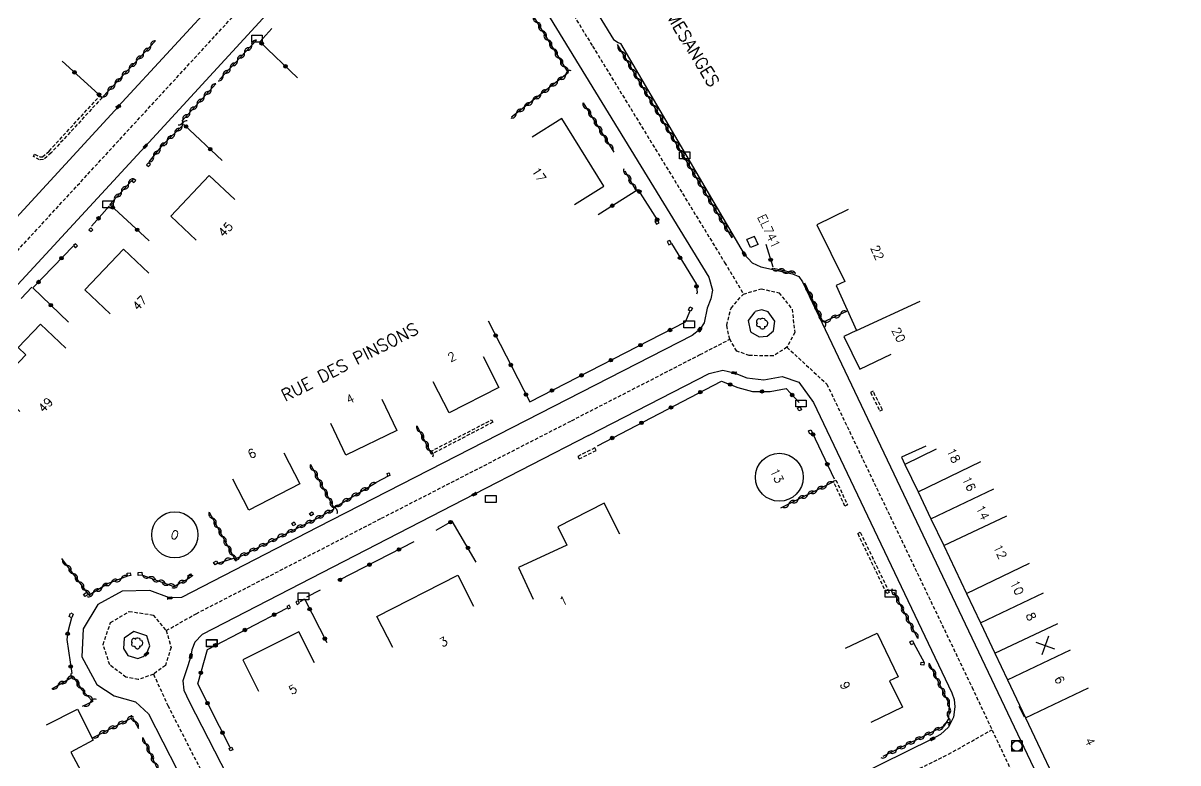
# Model space of a CAD drawing. Header units: millimetres. Extents: x 79999 to 81000, y 146000 to 147001.
# Drawn here: x 80349.1 to 80514.6, y 146310.1 to 146416.1 of the extents above; entities that cross this region are included whole.
import ezdxf
from ezdxf.enums import TextEntityAlignment as Align

# ---------------------------------------------------------------- set-up
doc = ezdxf.new("R2010")
doc.units = ezdxf.units.MM
doc.linetypes.add('DASHED', pattern=[0.75, 0.5, -0.25])
doc.layers.get('0').update_dxf_attribs({"linetype": 'CONTINUOUS'})
for name, color, linetype in [('W0001', 6, 'DASHED'), ('W0008', 7, 'CONTINUOUS'), ('W0100', 7, 'CONTINUOUS'), ('W0105', 7, 'CONTINUOUS'), ('W0112', 1, 'DASHED'), ('W0300', 7, 'CONTINUOUS'), ('W0310', 3, 'CONTINUOUS'), ('W0322', 7, 'CONTINUOUS'), ('W0400', 7, 'CONTINUOUS'), ('W0420', 7, 'CONTINUOUS'), ('W0984', 7, 'CONTINUOUS'), ('W0989', 7, 'CONTINUOUS'), ('W0991', 7, 'CONTINUOUS'), ('W1102', 7, 'CONTINUOUS'), ('W1471', 7, 'CONTINUOUS')]:
    doc.layers.add(name, color=color, linetype=linetype)
doc.styles.get("Standard").update_dxf_attribs({"font": 'romans.shx', "width": 0.85})

# ---------------------------------------------------------------- blocks, each defined once
blk = doc.blocks.new('t310o')
at = {"color": 0, "linetype": 'Continuous'}
for centre, start, end in [((-0.5, 0.38), 216.8699, 323.1304), ((0.5, -0.37), 36.8699, 143.1303)]:
    blk.add_arc(centre, 0.625, start, end, dxfattribs=at)
blk = doc.blocks.new('t322o')
at = {"color": 0, "linetype": 'Continuous'}
for radius in [0.25, 0.15]:
    blk.add_circle((0, 0), radius, dxfattribs=at)
blk = doc.blocks.new('T400')
for p, q in [((-0.15, 0.3), (0.15, 0.3)), ((-0.15, -0.25), (-0.15, 0.3)), ((-0.15, 0.15), (0.15, 0.15)), ((-0.15, 0), (0.15, 0)), ((0.15, 0.3), (0.15, -0.25)), ((-0.15, -0.15), (0.15, -0.15)), ((-0.15, -0.25), (-0.15, -0.3)), ((-0.15, -0.3), (0.15, -0.3)), ((0.15, -0.3), (0.15, -0.25))]:
    blk.add_line(p, q)
blk = doc.blocks.new('T1471')
at = {"color": 0, "linetype": 'Continuous', "flags": 128}
blk.add_lwpolyline([(-0.75, -0.5), (-0.75, 0.5), (0.75, 0.5), (0.75, -0.5), (-0.75, -0.5)], dxfattribs=at)
blk = doc.blocks.new('T300')
for p, q in [((-0.8, 0.51), (-0.86, 0.34)), ((-0.86, 0.34), (-0.86, 0.17)), ((-0.86, 0.17), (-0.74, 0.06)), ((-0.69, 0.63), (-0.8, 0.51)), ((-0.8, -0.06), (-0.74, 0.06)), ((-0.74, 0.06), (-0.69, 0.11)), ((-0.57, 0.69), (-0.69, 0.63)), ((-0.46, 0.69), (-0.57, 0.69)), ((-0.29, 0.63), (-0.46, 0.69)), ((-0.29, 0.63), (-0.17, 0.74)), ((-0.23, 0.57), (-0.29, 0.63)), ((-0.17, 0.74), (-0.06, 0.8)), ((-0.06, 0.8), (0.06, 0.8)), ((0.06, 0.8), (0.23, 0.74)), ((0.23, 0.74), (0.34, 0.63)), ((0.34, 0.63), (0.4, 0.51)), ((0.46, 0.46), (0.34, 0.46)), ((0.4, 0.51), (0.4, 0.46)), ((0.57, 0.4), (0.46, 0.46)), ((0.57, 0.4), (0.69, 0.29)), ((0.69, 0.29), (0.74, 0.17)), ((0.74, 0.06), (0.69, -0.17)), ((0.74, 0.17), (0.74, 0.06)), ((-0.8, -0.17), (-0.8, -0.06)), ((-0.8, -0.23), (-0.8, -0.17)), ((-0.74, -0.34), (-0.8, -0.23)), ((-0.69, -0.4), (-0.74, -0.34)), ((-0.51, -0.46), (-0.69, -0.4)), ((-0.4, -0.46), (-0.51, -0.46)), ((-0.4, -0.46), (-0.34, -0.46)), ((-0.34, -0.46), (-0.34, -0.4)), ((-0.34, -0.51), (-0.34, -0.46)), ((-0.29, -0.63), (-0.34, -0.51)), ((-0.17, -0.74), (-0.29, -0.63)), ((-0.06, -0.8), (-0.17, -0.74)), ((0.06, -0.8), (-0.06, -0.8)), ((0.17, -0.74), (0.06, -0.8)), ((0.23, -0.69), (0.17, -0.74)), ((0.29, -0.46), (0.23, -0.46)), ((0.29, -0.63), (0.23, -0.69)), ((0.46, -0.4), (0.29, -0.46)), ((0.34, -0.51), (0.29, -0.63)), ((0.34, -0.51), (0.34, -0.46)), ((0.57, -0.34), (0.46, -0.4)), ((0.63, -0.29), (0.57, -0.34)), ((0.69, -0.17), (0.63, -0.29))]:
    blk.add_line(p, q)
blk = doc.blocks.new('t991o')
at = {"color": 0, "linetype": 'Continuous'}
for p, q in [((-1, 1), (1, -1)), ((-1, -1), (1, 1))]:
    blk.add_line(p, q, dxfattribs=at)
blk = doc.blocks.new('T420')
for p, q in [((0.75, 0.75), (-0.75, 0.75)), ((-0.75, 0.75), (-0.75, -0.75)), ((0.75, 0.75), (0.75, -0.75)), ((0.75, -0.75), (-0.75, -0.75))]:
    blk.add_line(p, q)
blk.add_ellipse((0, 0), major_axis=(-0.53, 0.53), ratio=1, start_param=3.926991, end_param=10.210176)

msp = doc.modelspace()

# ---------------------------------------------------------------- linework, layer by layer
at = {"layer": 'W0001'}
for points in [[(80266.99, 146295.27), (80300.14, 146331.25), (80345.15, 146380.12), (80393.56, 146432.7), (80402.38, 146442.28), (80412.62, 146453.14), (80437.65, 146480.52), (80451.88, 146495.51), (80465.15, 146509.14), (80476.77, 146520.68), (80483.95, 146527.77), (80487.99, 146531.48), (80490.85, 146533.62), (80495.75, 146537.3), (80505.96, 146544.97), (80522.34, 146557.16), (80537.19, 146568.09), (80548.8, 146576.63), (80565.53, 146590.56), (80586.31, 146608.74), (80608.14, 146627.74), (80618.6, 146636.74), (80644.26, 146659.15)], [(80407.5, 146447.71), (80411.06, 146443.67), (80414.01, 146439.95), (80420.54, 146429.3), (80430.67, 146412.79), (80449.6, 146381.79), (80452.29, 146377.27)], [(80452.29, 146377.27), (80454.83, 146378.01), (80457.37, 146377.46), (80459.26, 146375.11), (80459.64, 146371.78), (80458.53, 146369.64), (80456.57, 146368.4), (80453.13, 146368.46), (80451.33, 146369.1), (80450.32, 146370.79), (80449.9, 146372.81), (80450.51, 146375.27), (80452.29, 146377.27)], [(80369.58, 146329.06), (80373.86, 146331.48), (80400.42, 146345.15), (80427.66, 146359.13), (80446.07, 146368.59), (80450.32, 146370.79)], [(80458.53, 146369.64), (80464.24, 146364.37), (80485.05, 146320.92), (80490.76, 146308.79), (80504.64, 146279.96), (80507.54, 146275.11)], [(80364.27, 146331.81), (80367.69, 146331.28), (80369.58, 146329.06), (80370.26, 146326.65), (80369.45, 146324.07), (80367.75, 146322.81), (80365.56, 146322.04), (80363.8, 146322.39), (80361.48, 146324.14), (80360.52, 146327.08), (80361.61, 146330.2), (80364.27, 146331.81)], [(80367.75, 146322.81), (80369.8, 146318.34), (80382.03, 146294.45)], [(80419.3, 146279.74), (80476.89, 146309), (80481.69, 146311.35), (80487.9, 146314.85)]]:
    msp.add_lwpolyline(points, dxfattribs=at)
at = {"layer": 'W0008'}
for points in [[(80517.8, 146549.77), (80488.96, 146528.05), (80438.4, 146476.57), (80415.76, 146451.96), (80414.03, 146449.21), (80413.84, 146447.35), (80414.97, 146444.18), (80433.67, 146413.74), (80434.32, 146413.31), (80434.69, 146413.18), (80452.39, 146382.98), (80453.55, 146381.72), (80454.8, 146381.16), (80459.31, 146380.17), (80460.22, 146379.77), (80460.77, 146379.04), (80503.23, 146289.77), (80507.27, 146281.37), (80510.66, 146276.84)], [(80435.76, 146497.05), (80437.58, 146493.45), (80438.17, 146489.53), (80437.03, 146485.55), (80435.61, 146483.17), (80434.68, 146482.21), (80400.2, 146444.77), (80362.69, 146404.12), (80362.74, 146404.13), (80331.23, 146369.88), (80295.77, 146331.4), (80265.91, 146298.91)], [(80447.36, 146379.69), (80411.1, 146438.89), (80410.05, 146440.04), (80408.15, 146440.89), (80406.45, 146440.91), (80405.13, 146440.47), (80404.63, 146439.86), (80366.57, 146398.43), (80332.89, 146361.97), (80299.37, 146325.5), (80269.41, 146292.99)], [(80447.33, 146379.67), (80447.88, 146377.84), (80447.64, 146376.6), (80447.09, 146375.23), (80446.65, 146373.13), (80446.04, 146372.2), (80444.92, 146371.35), (80391.29, 146343.89), (80371.76, 146333.8), (80370.05, 146333.73), (80367.21, 146334.79), (80363.26, 146334.73), (80359.79, 146332.8), (80357.69, 146329.33), (80357.48, 146325.32), (80359.65, 146321.36), (80362.12, 146319.71), (80365.19, 146318.87), (80367.05, 146317.15), (80379.35, 146293.08)], [(80453.9, 146374.74), (80452.99, 146373.5), (80453.31, 146371.85), (80454.53, 146371.16), (80455.68, 146371.25), (80456.6, 146371.98), (80456.81, 146373.38), (80455.83, 146374.72), (80454.91, 146375.01), (80453.98, 146374.79)], [(80430.08, 146357), (80447.37, 146365.9), (80449.34, 146366.35), (80450.96, 146365.98), (80452.8, 146365.25), (80455.21, 146364.99), (80457.82, 146365.44), (80460.25, 146364.64), (80462.34, 146361.72), (80482.15, 146320.14), (80482.48, 146319.17), (80482.6, 146318.13), (80482.37, 146316.64), (80481.66, 146315.23), (80480.51, 146314.15), (80479.38, 146313.57), (80453.45, 146300.77), (80441.18, 146294.45), (80417.83, 146282.38)], [(80430.09, 146356.99), (80413.73, 146348.58), (80374.71, 146328.52), (80373.66, 146327.38), (80373.24, 146326.31), (80373.11, 146325.39), (80372.68, 146324.02), (80371.97, 146321.85), (80372.08, 146320.52), (80372.84, 146318.92), (80384.71, 146295.83)], [(80367.24, 146326.88), (80366.79, 146328.29), (80364.95, 146328.91), (80363.57, 146327.97), (80363.43, 146326.49), (80364.08, 146325.47), (80365.51, 146325.07), (80366.29, 146325.34), (80366.76, 146325.73), (80367.22, 146326.89)]]:
    msp.add_lwpolyline(points, dxfattribs=at)
at = {"layer": 'W0100'}
for p, q in [((80453.88, 146385.53), (80452.77, 146385.1)), ((80454.42, 146384.38), (80453.88, 146385.53))]:
    msp.add_line(p, q, dxfattribs=at)
for points in [[(80428.06, 146390.08), (80432.3, 146392.73), (80426.26, 146402.4), (80422.02, 146399.75)], [(80379.39, 146390.83), (80375.75, 146394.27), (80370.22, 146388.41), (80373.86, 146384.98)], [(80467.32, 146389.39), (80462.83, 146387.2), (80466.8, 146379.06), (80465.58, 146378.48), (80468.51, 146372.07), (80466.69, 146371.19), (80468.97, 146366.5), (80473.47, 146368.68)], [(80454.42, 146384.38), (80453.32, 146383.95), (80452.77, 146385.1)], [(80367.08, 146380.28), (80363.45, 146383.71), (80357.93, 146377.88), (80361.56, 146374.45)], [(80355.18, 146369.5), (80351.57, 146372.95), (80348.34, 146369.59), (80349.46, 146368.57), (80344.99, 146363.91), (80348.6, 146360.45)], [(80414.99, 146368.34), (80417.26, 146363.88), (80410.11, 146360.24), (80407.84, 146364.69)], [(80400.45, 146362.23), (80402.62, 146357.72), (80395.31, 146354.2), (80393.14, 146358.71)], [(80479.91, 146355.05), (80475.41, 146352.87), (80477.32, 146348.93), (80479.15, 146345.08), (80480.99, 146341.23), (80484.24, 146334.39), (80486.26, 146330.18), (80488.3, 146325.84), (80490.12, 146322), (80492.69, 146316.56), (80498.66, 146303.96), (80503.18, 146306.1)], [(80386.42, 146354.52), (80388.7, 146350.07), (80381.39, 146346.32), (80379.11, 146350.77)], [(80434.59, 146342.88), (80432.31, 146347.32), (80425.69, 146343.92), (80426.98, 146341.3), (80420.07, 146338.08), (80422.18, 146333.55)], [(80402.05, 146326.63), (80399.77, 146331.08), (80411.34, 146337.02), (80413.62, 146332.57)], [(80390.82, 146324.43), (80388.57, 146328.9), (80380.57, 146324.86), (80382.82, 146320.4)], [(80466.93, 146326.55), (80471.44, 146328.71), (80474.45, 146322.45), (80473.24, 146321.84), (80475.07, 146318.07), (80470.57, 146315.89)], [(80352.4, 146315.57), (80356.87, 146317.82), (80359.11, 146313.36), (80355.88, 146311.66), (80359.87, 146304.23), (80355.46, 146301.87)]]:
    msp.add_lwpolyline(points, dxfattribs=at)
at = {"layer": 'W0105'}
for p, q in [((80478.42, 146355.48), (80474.94, 146353.92)), ((80474.94, 146353.92), (80475.41, 146352.87)), ((80401.36, 146351.17), (80399.66, 146350.29)), ((80476.7, 146327.21), (80478.19, 146324.47)), ((80491.74, 146318.25), (80492.5, 146316.7))]:
    msp.add_line(p, q, dxfattribs=at)
at = {"layer": 'W0112'}
for p, q in [((80351.41, 146396.51), (80350.54, 146396.97)), ((80367.04, 146396.09), (80366.76, 146395.8)), ((80366.76, 146395.8), (80367.05, 146395.52)), ((80364.9, 146393.8), (80364.65, 146393.51)), ((80364.65, 146393.51), (80364.95, 146393.25)), ((80358.75, 146386.75), (80358.5, 146386.47)), ((80358.5, 146386.47), (80358.8, 146386.21)), ((80439.95, 146387.88), (80439.6, 146387.67)), ((80440.19, 146387.46), (80439.95, 146387.88)), ((80441.74, 146384.96), (80441.38, 146384.78)), ((80441.97, 146384.5), (80441.74, 146384.96)), ((80356.57, 146384.45), (80356.3, 146384.21)), ((80356.3, 146384.21), (80356.58, 146383.91)), ((80444.77, 146374.8), (80444.41, 146374.97)), ((80444.98, 146375.25), (80444.77, 146374.8)), ((80470.51, 146363.19), (80471.84, 146360.52)), ((80460.61, 146360.68), (80460.24, 146360.52)), ((80460.41, 146361.11), (80460.61, 146360.68)), ((80471.84, 146360.52), (80472.2, 146360.7)), ((80416.39, 146358.91), (80407.6, 146354.33)), ((80462.17, 146357.37), (80461.81, 146357.2)), ((80461.96, 146357.84), (80462.17, 146357.37)), ((80430.99, 146355.22), (80428.55, 146354.01)), ((80407.6, 146354.33), (80407.41, 146354.68)), ((80428.55, 146354.01), (80428.73, 146353.65)), ((80401.35, 146351.17), (80401.24, 146351.56)), ((80401.64, 146351.26), (80401.35, 146351.17)), ((80465.55, 146350.63), (80467.19, 146347.06)), ((80467.19, 146347.06), (80466.83, 146346.89)), ((80390.33, 146345.49), (80390.12, 146345.83)), ((80390.69, 146345.72), (80390.33, 146345.49)), ((80387.77, 146344.07), (80387.56, 146344.41)), ((80388.1, 146344.28), (80387.77, 146344.07)), ((80469.04, 146343.14), (80473.19, 146334.52)), ((80376.57, 146338.48), (80376.36, 146338.82)), ((80376.96, 146338.71), (80376.57, 146338.48)), ((80364.03, 146336.87), (80363.97, 146337.27)), ((80364.49, 146336.95), (80364.03, 146336.87)), ((80365.57, 146336.96), (80365.53, 146337.36)), ((80366.14, 146337.02), (80365.57, 146336.96)), ((80372.87, 146336.58), (80372.66, 146336.92)), ((80373.28, 146336.84), (80372.87, 146336.58)), ((80357.95, 146333.92), (80357.72, 146334.24)), ((80358.37, 146334.21), (80357.95, 146333.92)), ((80388.46, 146333.34), (80388.14, 146333.16)), ((80473.19, 146334.52), (80472.83, 146334.35)), ((80387.18, 146332.7), (80386.85, 146332.51)), ((80386.85, 146332.51), (80387.04, 146332.16)), ((80388.14, 146333.16), (80388.34, 146332.81)), ((80356.01, 146330.91), (80355.65, 146331.08)), ((80356.24, 146331.41), (80356.01, 146330.91)), ((80476.7, 146327.21), (80476.34, 146327.04)), ((80476.51, 146327.62), (80476.7, 146327.21)), ((80478.12, 146324.09), (80477.72, 146324.15)), ((80478.17, 146324.48), (80478.12, 146324.09)), ((80378.59, 146312.18), (80378.96, 146312.35)), ((80378.75, 146311.83), (80378.59, 146312.18))]:
    msp.add_line(p, q, dxfattribs=at)
for points in [[(80360.38, 146405.4), (80353.07, 146397.48), (80352.01, 146396.54), (80351.41, 146396.51)], [(80352.79, 146397.76), (80360.08, 146405.67), (80360.38, 146405.4)], [(80350.54, 146396.97), (80350.72, 146397.32), (80351.5, 146396.91), (80351.84, 146396.93), (80352.79, 146397.76)], [(80367.05, 146395.52), (80367.33, 146395.82), (80367.04, 146396.09)], [(80364.95, 146393.25), (80365.2, 146393.54), (80364.9, 146393.8)], [(80358.8, 146386.21), (80359.05, 146386.49), (80358.75, 146386.75)], [(80439.6, 146387.67), (80439.85, 146387.26), (80440.19, 146387.46)], [(80441.38, 146384.78), (80441.61, 146384.32), (80441.97, 146384.5)], [(80356.58, 146383.91), (80356.84, 146384.16), (80356.57, 146384.45)], [(80444.41, 146374.97), (80444.61, 146375.42), (80444.98, 146375.25)], [(80472.2, 146360.7), (80470.86, 146363.37), (80470.51, 146363.19)], [(80460.24, 146360.52), (80460.05, 146360.94), (80460.41, 146361.11)], [(80407.41, 146354.68), (80416.2, 146359.26), (80416.39, 146358.91)], [(80461.81, 146357.2), (80461.59, 146357.67), (80461.96, 146357.84)], [(80428.73, 146353.65), (80431.17, 146354.86), (80430.99, 146355.22)], [(80401.24, 146351.56), (80401.53, 146351.64), (80401.64, 146351.26)], [(80466.83, 146346.89), (80465.18, 146350.46), (80465.55, 146350.63)], [(80390.12, 146345.83), (80390.48, 146346.06), (80390.69, 146345.72)], [(80387.56, 146344.41), (80387.89, 146344.62), (80388.1, 146344.28)], [(80472.83, 146334.35), (80468.68, 146342.97), (80469.04, 146343.14)], [(80376.36, 146338.82), (80376.76, 146339.05), (80376.96, 146338.71)], [(80363.97, 146337.27), (80364.42, 146337.34), (80364.49, 146336.95)], [(80365.53, 146337.36), (80366.1, 146337.42), (80366.14, 146337.02)], [(80372.66, 146336.92), (80373.06, 146337.18), (80373.28, 146336.84)], [(80357.72, 146334.24), (80358.13, 146334.54), (80358.37, 146334.21)], [(80388.34, 146332.81), (80388.65, 146332.99), (80388.46, 146333.34)], [(80387.04, 146332.16), (80387.37, 146332.34), (80387.18, 146332.7)], [(80355.65, 146331.08), (80355.88, 146331.58), (80356.24, 146331.41)], [(80476.34, 146327.04), (80476.15, 146327.44), (80476.51, 146327.62)], [(80477.72, 146324.15), (80477.78, 146324.54), (80478.17, 146324.48)], [(80378.96, 146312.35), (80379.11, 146312), (80378.75, 146311.83)]]:
    msp.add_lwpolyline(points, dxfattribs=at)
at = {"layer": 'W0310'}
for p, q in [((80360.51, 146405.53), (80368.01, 146413.52)), ((80382.51, 146413.65), (80377.22, 146408.02)), ((80450.66, 146385.32), (80434.25, 146413.02)), ((80376.68, 146407.38), (80371.79, 146402.06)), ((80429.32, 146404.68), (80433.74, 146397.61)), ((80436.86, 146392.16), (80435.36, 146394.86)), ((80361.47, 146390.08), (80364.6, 146393.49)), ((80459.78, 146380.2), (80456.59, 146380.92)), ((80405.51, 146358.41), (80407.6, 146354.33)), ((80465.09, 146350.3), (80457.6, 146346.62)), ((80376.96, 146338.71), (80379.26, 146339.45)), ((80477.29, 146327.93), (80473.85, 146334.54))]:
    msp.add_line(p, q, dxfattribs=at)
for points in [[(80417.46, 146424.73), (80427.18, 146408.94), (80419.06, 146402.6)], [(80367.14, 146396.2), (80369.11, 146398.63), (80372.06, 146401.55)], [(80467.08, 146374.79), (80463.73, 146373.23), (80461.09, 146378.84)], [(80390.24, 146352.87), (80393.6, 146346.66), (80399.66, 146350.29)], [(80375.73, 146346.02), (80379.4, 146339.3), (80387.96, 146343.56), (80391.16, 146345.13), (80393.63, 146346.52)], [(80364.03, 146336.87), (80361.26, 146335.79), (80358.55, 146334.14), (80354.59, 146339.41)], [(80366.15, 146337.01), (80370.67, 146335.36), (80372.88, 146336.59)], [(80478.92, 146324.41), (80481.79, 146318.53), (80481.68, 146316.4), (80481.02, 146315.37), (80472.26, 146311)], [(80353.2, 146320.71), (80356.22, 146322.48), (80357.45, 146320.64), (80359.07, 146318.92), (80357.53, 146318.18)], [(80359.08, 146313.73), (80364.73, 146316.62), (80365.62, 146315.02)], [(80366.23, 146313.74), (80370.41, 146304.67), (80364.01, 146301.82)]]:
    msp.add_lwpolyline(points, dxfattribs=at)
at = {"layer": 'W0322'}
for p, q in [((80354.67, 146410.63), (80360.41, 146405.43)), ((80377.61, 146396.4), (80372.12, 146401.55)), ((80361.46, 146389.9), (80358.86, 146386.98)), ((80367.15, 146384.88), (80361.47, 146390.08)), ((80455.49, 146384.43), (80456.51, 146381.17)), ((80350.31, 146378.26), (80348.8, 146376.64)), ((80465.34, 146350.74), (80462.17, 146357.37)), ((80405.04, 146341.77), (80394.38, 146336.28)), ((80391.65, 146334.85), (80389.66, 146333.84))]:
    msp.add_line(p, q, dxfattribs=at)
for points in [[(80388.39, 146408.26), (80382.99, 146413.42), (80384.71, 146415.33)], [(80431.48, 146388.66), (80437.18, 146392.27), (80439.94, 146387.88)], [(80356.22, 146384.12), (80350.46, 146378.14), (80355.59, 146373.23)], [(80441.97, 146384.5), (80445.52, 146378.72), (80445.68, 146377.48), (80445.56, 146377.24)], [(80415.69, 146373.44), (80421.68, 146361.83), (80444, 146373.27), (80444.68, 146374.88)], [(80431.36, 146355.54), (80449.15, 146364.8), (80451.49, 146363.86), (80453.6, 146363.3), (80456.13, 146363.33), (80458.41, 146363.72), (80460.27, 146361.74)], [(80414.01, 146338.86), (80410.56, 146344.75), (80408.19, 146343.4)], [(80388.75, 146333.23), (80389.38, 146333.61), (80392.6, 146327.33)], [(80378.72, 146312.32), (80374.08, 146321.42), (80375.48, 146326.36), (80386.86, 146332.29)], [(80356, 146330.91), (80355.5, 146329.05), (80355.32, 146327.77), (80356.03, 146322.92)]]:
    msp.add_lwpolyline(points, dxfattribs=at)
at = {"layer": 'W1102'}
for p, q in [((80468.51, 146372.07), (80477.6, 146376.23)), ((80477.32, 146348.93), (80486.32, 146353.3)), ((80479.15, 146345.08), (80488.18, 146349.37)), ((80480.99, 146341.23), (80490.02, 146345.52)), ((80484.24, 146334.39), (80493.27, 146338.7)), ((80486.26, 146330.18), (80495.28, 146334.49)), ((80488.3, 146325.84), (80497.35, 146330.08)), ((80490.12, 146322), (80499.15, 146326.28)), ((80492.69, 146316.56), (80501.73, 146320.85))]:
    msp.add_line(p, q, dxfattribs=at)
for centre, radius in [((80457.44, 146351.03), 3.43), ((80370.8, 146342.77), 3.31)]:
    msp.add_circle(centre, radius, dxfattribs=at)

# ---------------------------------------------------------------- block references
at = {"layer": 'W0300'}
for p in [(80455.02, 146373.03), (80365.45, 146327.22)]:
    msp.add_blockref('T300', p, dxfattribs=at)
at = {"layer": 'W0310'}
for p, rotation in [((80422.7, 146416.21), 301.627288431918), ((80423.49, 146414.94), 301.627288431918), ((80424.27, 146413.66), 301.627288431918), ((80367.36, 146412.82), 46.82709964861181), ((80381.82, 146412.92), 226.8055793655543), ((80425.06, 146412.38), 301.627288431918), ((80434.86, 146411.99), 120.6379672955211), ((80365.3, 146410.63), 46.82709964861181), ((80366.33, 146411.73), 46.82709964861181), ((80379.77, 146410.73), 226.8055793655543), ((80380.79, 146411.83), 226.8055793655543), ((80425.85, 146411.1), 301.627288431918), ((80435.62, 146410.7), 120.6379672955211), ((80364.28, 146409.54), 46.82709964861181), ((80378.74, 146409.64), 226.8055793655543), ((80426.82, 146408.66), 217.9719782454153), ((80426.63, 146409.83), 301.627288431918), ((80436.39, 146409.41), 120.6379672955211), ((80362.23, 146407.35), 46.82709964861181), ((80363.25, 146408.45), 46.82709964861181), ((80377.71, 146408.55), 226.8055793655543), ((80425.64, 146407.73), 217.9719782454153), ((80437.15, 146408.12), 120.6379672955211), ((80437.92, 146406.83), 120.6379672955211), ((80361.2, 146406.26), 46.82709964861181), ((80374.99, 146405.54), 227.4021468034456), ((80376.01, 146406.65), 227.4021468034456), ((80423.27, 146405.89), 217.9719782454153), ((80424.46, 146406.81), 217.9719782454153), ((80438.68, 146405.54), 120.6379672955211), ((80373.98, 146404.44), 227.4021468034456), ((80420.91, 146404.04), 217.9719782454153), ((80422.09, 146404.97), 217.9719782454153), ((80429.85, 146403.83), 301.9981431969886), ((80439.45, 146404.25), 120.6379672955211), ((80371.95, 146402.23), 227.4021468034456), ((80372.96, 146403.33), 227.4021468034456), ((80419.73, 146403.12), 217.9719782454153), ((80430.65, 146402.56), 301.9981431969886), ((80440.21, 146402.96), 120.6379672955211), ((80371.86, 146401.36), 44.76625031868105), ((80431.45, 146401.29), 301.9981431969886), ((80440.97, 146401.67), 120.6379672955211), ((80441.74, 146400.38), 120.6379672955211), ((80369.73, 146399.24), 44.76625031868105), ((80370.8, 146400.3), 44.76625031868105), ((80432.24, 146400.01), 301.9981431969886), ((80433.03, 146398.74), 301.9981431969886), ((80442.5, 146399.09), 120.6379672955211), ((80367.77, 146396.98), 50.97376256525892), ((80368.72, 146398.14), 50.97376256525892), ((80443.27, 146397.8), 120.6379672955211), ((80444.03, 146396.51), 120.6379672955211), ((80435.65, 146394.34), 119.0870748681427), ((80444.8, 146395.21), 120.6379672955211), ((80445.56, 146393.92), 120.6379672955211), ((80364.18, 146393.02), 47.38005354319717), ((80436.38, 146393.03), 119.0870748681427), ((80446.32, 146392.63), 120.6379672955211), ((80362.15, 146390.82), 47.38005354319717), ((80363.16, 146391.92), 47.38005354319717), ((80447.09, 146391.34), 120.6379672955211), ((80447.85, 146390.05), 120.6379672955211), ((80448.62, 146388.76), 120.6379672955211), ((80449.38, 146387.47), 120.6379672955211), ((80450.15, 146386.18), 120.6379672955211), ((80457.34, 146380.75), 167.3324296287501), ((80458.8, 146380.42), 167.3324296287501), ((80461.69, 146377.57), 115.1931145258499), ((80462.33, 146376.21), 115.1931145258499), ((80462.96, 146374.86), 115.1931145258499), ((80466.18, 146374.37), 205.0685041972873), ((80463.6, 146373.5), 115.1931145258499), ((80464.82, 146373.73), 205.0685041972873), ((80405.96, 146357.52), 297.0564110504283), ((80406.65, 146356.19), 297.0564110504283), ((80407.33, 146354.85), 297.0564110504283), ((80390.72, 146351.99), 298.401443610742), ((80391.43, 146350.67), 298.401443610742), ((80392.14, 146349.35), 298.401443610742), ((80398.69, 146349.71), 30.97345694762006), ((80464.19, 146349.86), 206.2087633686614), ((80392.86, 146348.03), 298.401443610742), ((80396.12, 146348.17), 30.97345694762006), ((80397.4, 146348.94), 30.97345694762006), ((80460.15, 146347.88), 206.2087633686614), ((80461.5, 146348.54), 206.2087633686614), ((80462.84, 146349.2), 206.2087633686614), ((80393.53, 146346.46), 29.36215727811044), ((80393.57, 146346.71), 298.401443610742), ((80394.83, 146347.4), 30.97345694762006), ((80458.81, 146347.21), 206.2087633686614), ((80376.21, 146345.14), 298.5799250074501), ((80389.56, 146344.34), 26.09731656708992), ((80390.9, 146345), 26.09731656708992), ((80392.22, 146345.72), 29.36215727811044), ((80376.93, 146343.83), 298.5799250074501), ((80377.65, 146342.51), 298.5799250074501), ((80386.87, 146343.01), 26.45253376083068), ((80388.21, 146343.68), 26.09731656708992), ((80378.36, 146341.19), 298.5799250074501), ((80382.84, 146341.01), 26.45253376083068), ((80384.18, 146341.68), 26.45253376083068), ((80385.52, 146342.35), 26.45253376083068), ((80379.08, 146339.88), 298.5799250074501), ((80380.15, 146339.67), 26.45253376083068), ((80381.49, 146340.34), 26.45253376083068), ((80355.34, 146338.42), 126.8576246290183), ((80377.91, 146339.02), 17.79624609875975), ((80356.24, 146337.22), 126.8576246290183), ((80357.14, 146336.02), 126.8576246290183), ((80363.1, 146336.51), 201.3402453386081), ((80367.09, 146336.67), 339.9721702488196), ((80368.49, 146336.16), 339.9721702488196), ((80372.58, 146336.43), 28.99725565483554), ((80358.04, 146334.82), 126.8576246290183), ((80359.1, 146334.48), 211.3038215979491), ((80360.39, 146335.26), 211.3038215979491), ((80361.7, 146335.96), 201.3402453386081), ((80369.9, 146335.64), 339.9721702488196), ((80371.27, 146335.7), 28.99725565483554), ((80474.05, 146334.14), 117.5148717981753), ((80474.74, 146332.81), 117.5148717981753), ((80475.44, 146331.48), 117.5148717981753), ((80476.13, 146330.15), 117.5148717981753), ((80476.82, 146328.82), 117.5148717981753), ((80479.35, 146323.51), 295.9820508520324), ((80354.07, 146321.22), 30.43224014007084), ((80355.36, 146321.98), 30.43224014007084), ((80356.5, 146322.06), 303.7909273754285), ((80357.33, 146320.81), 303.7909273754285), ((80480.01, 146322.17), 295.9820508520324), ((80480.67, 146320.82), 295.9820508520324), ((80358.34, 146319.7), 313.4445025694993), ((80481.32, 146319.47), 295.9820508520324), ((80358.69, 146318.74), 205.5614093351963), ((80481.76, 146318.08), 267.1442699031999), ((80363.98, 146316.23), 27.09387879046993), ((80365.05, 146316.05), 298.9055443347791), ((80481.69, 146316.58), 267.1442699031999), ((80361.31, 146314.87), 27.09387879046993), ((80362.64, 146315.55), 27.09387879046993), ((80479.59, 146314.65), 206.5047951159627), ((80480.93, 146315.33), 206.5047951159627), ((80359.97, 146314.18), 27.09387879046993), ((80366.65, 146312.83), 294.7275854261893), ((80476.9, 146313.32), 206.5047951159627), ((80478.25, 146313.99), 206.5047951159627), ((80367.28, 146311.47), 294.7275854261893), ((80472.88, 146311.31), 206.5047951159627), ((80474.22, 146311.98), 206.5047951159627), ((80475.56, 146312.65), 206.5047951159627), ((80367.91, 146310.11), 294.7275854261893)]:
    msp.add_blockref('t310o', p, dxfattribs=dict(at, rotation=rotation))
at = {"layer": 'W0322'}
for p, rotation in [((80383.24, 146413.18), 136.3231842075397), ((80386.67, 146409.9), 136.3231842075397), ((80356.43, 146409.03), 317.8053504972711), ((80359.95, 146405.84), 317.8053504972711), ((80372.42, 146401.27), 136.8527683271093), ((80375.88, 146398.02), 136.8527683271093), ((80437.38, 146391.94), 302.2336982343123), ((80361.9, 146389.69), 137.5471791479475), ((80433.49, 146389.93), 32.35109500488605), ((80359.88, 146388.12), 228.3870887632779), ((80439.92, 146387.93), 302.2336982343123), ((80365.4, 146386.48), 137.5471791479475), ((80354.57, 146382.41), 226.1320311662345), ((80443.21, 146382.47), 301.518884000017), ((80456.2, 146382.16), 287.2967896919138), ((80351.28, 146378.99), 226.1320311662345), ((80445.56, 146378.37), 277.7548560492963), ((80353.04, 146375.67), 316.1990183043443), ((80416.78, 146371.33), 297.2774006871645), ((80441.76, 146372.12), 27.12800461408388), ((80437.53, 146369.95), 27.12800461408388), ((80433.3, 146367.79), 27.12800461408388), ((80418.96, 146367.11), 297.2774006871645), ((80429.08, 146365.62), 27.12800461408388), ((80421.13, 146362.88), 297.2774006871645), ((80424.85, 146363.46), 27.12800461408388), ((80446.11, 146363.22), 27.49136136306359), ((80450.38, 146364.31), 337.9530973504139), ((80454.96, 146363.32), 0.816450817510825), ((80459.28, 146362.8), 313.1830948061066), ((80441.9, 146361.03), 27.49136136306359), ((80437.68, 146358.83), 27.49136136306359), ((80433.47, 146356.64), 27.49136136306359), ((80462.27, 146357.16), 115.5642767178553), ((80464.32, 146352.88), 115.5642767178553), ((80410.3, 146344.6), 209.7630162652125), ((80402.92, 146340.68), 207.2426786215636), ((80412.81, 146340.91), 120.371974800507), ((80398.7, 146338.51), 207.2426786215636), ((80394.48, 146336.33), 207.2426786215636), ((80390.13, 146332.14), 297.1862363601709), ((80385.04, 146331.34), 27.54196135201765), ((80355.44, 146328.61), 261.7636823243784), ((80380.83, 146329.14), 27.54196135201765), ((80376.62, 146326.95), 27.54196135201765), ((80392.3, 146327.91), 297.1862363601709), ((80355.89, 146323.91), 278.3897361862616), ((80374.54, 146323.02), 74.16803096811682), ((80375.48, 146318.67), 116.9915008708806), ((80377.64, 146314.43), 116.9915008708806)]:
    msp.add_blockref('t322o', p, dxfattribs=dict(at, rotation=rotation))
at = {"layer": 'W0400'}
for p, rotation in [((80362.69, 146404.12), 317.3045959472656), ((80362.74, 146404.13), 111.5300273895264), ((80366.57, 146398.43), 137.4248657220924), ((80452.39, 146382.98), 210.3769836421872), ((80446.04, 146372.2), 326.5419921874998), ((80450.96, 146365.98), 77.4714965820312), ((80413.73, 146348.58), 117.2186889650319), ((80370.05, 146333.73), 272.230987548828), ((80366.76, 146325.73), 309.5960884097694), ((80373.11, 146325.39), 171.9415588373234), ((80479.38, 146313.57), 297.0070037841795)]:
    msp.add_blockref('T400', p, dxfattribs=dict(at, rotation=rotation))
at = {"layer": 'W0420'}
msp.add_blockref('T420', (80491.47, 146312.52), dxfattribs=at)
at = {"layer": 'W0991', "rotation": 295.3387458586428}
msp.add_blockref('t991o', (80495.53, 146326.91), dxfattribs=at)
at = {"layer": 'W1471'}
for p in [(80382.57, 146413.84), (80443.87, 146397.16), (80361.22, 146390.14), (80444.51, 146372.94), (80460.55, 146361.59), (80416.1, 146347.93), (80389.24, 146333.98), (80473.36, 146334.35), (80376.09, 146327.25), (80376.11, 146327.28)]:
    msp.add_blockref('T1471', p, dxfattribs=at)

# ---------------------------------------------------------------- texts
at = {"layer": 'W0984'}
msp.add_text('EL741', height=1.25, rotation=295.369, dxfattribs=at).set_placement((80455.93, 146386.29), align=Align.MIDDLE)
at = {"layer": 'W0989'}
for s, rotation, p in [('RUE DES MESANGES', 301.4086, (80442.04, 146417.33)), ('RUE DES PINSONS', 27.1683, (80395.85, 146367.54))]:
    msp.add_text(s, height=1.75, rotation=rotation, dxfattribs=at).set_placement(p, align=Align.MIDDLE)
at = {"layer": 'W0991'}
for s, rotation, p in [('17', 301.9756, (80422.99, 146394.39)), ('45', 46.6349, (80378.08, 146386.53)), ('22', 294.5505, (80471.47, 146383.19)), ('47', 46.5788, (80365.77, 146375.99)), ('20', 295.9494, (80474.54, 146371.42)), ('2', 27.0186, (80410.5, 146368.3)), ('49', 46.1775, (80352.28, 146361.39)), ('4', 25.6903, (80395.93, 146362.27)), ('6', 27.1376, (80381.85, 146354.43)), ('18', 295.902, (80482.41, 146354.15)), ('13', 295.5634, (80457.1, 146351.26)), ('16', 295.406, (80484.62, 146350.11)), ('14', 295.4423, (80486.58, 146345.97)), ('0', 339.9724, (80370.8, 146342.77)), ('12', 295.4938, (80489.08, 146340.36)), ('10', 295.5478, (80491.5, 146335.22)), ('1', 24.9596, (80426.48, 146333.34)), ('8', 295.1411, (80493.51, 146331.07)), ('3', 27.1988, (80409.31, 146327.45)), ('6', 295.3833, (80497.6, 146322.01)), ('5', 26.7534, (80387.72, 146320.63)), ('9', 295.9047, (80466.88, 146321.18)), ('4', 295.8112, (80501.96, 146313.16))]:
    msp.add_text(s, height=1.25, rotation=rotation, dxfattribs=at).set_placement(p, align=Align.MIDDLE)

doc.saveas('drawing.dxf')
